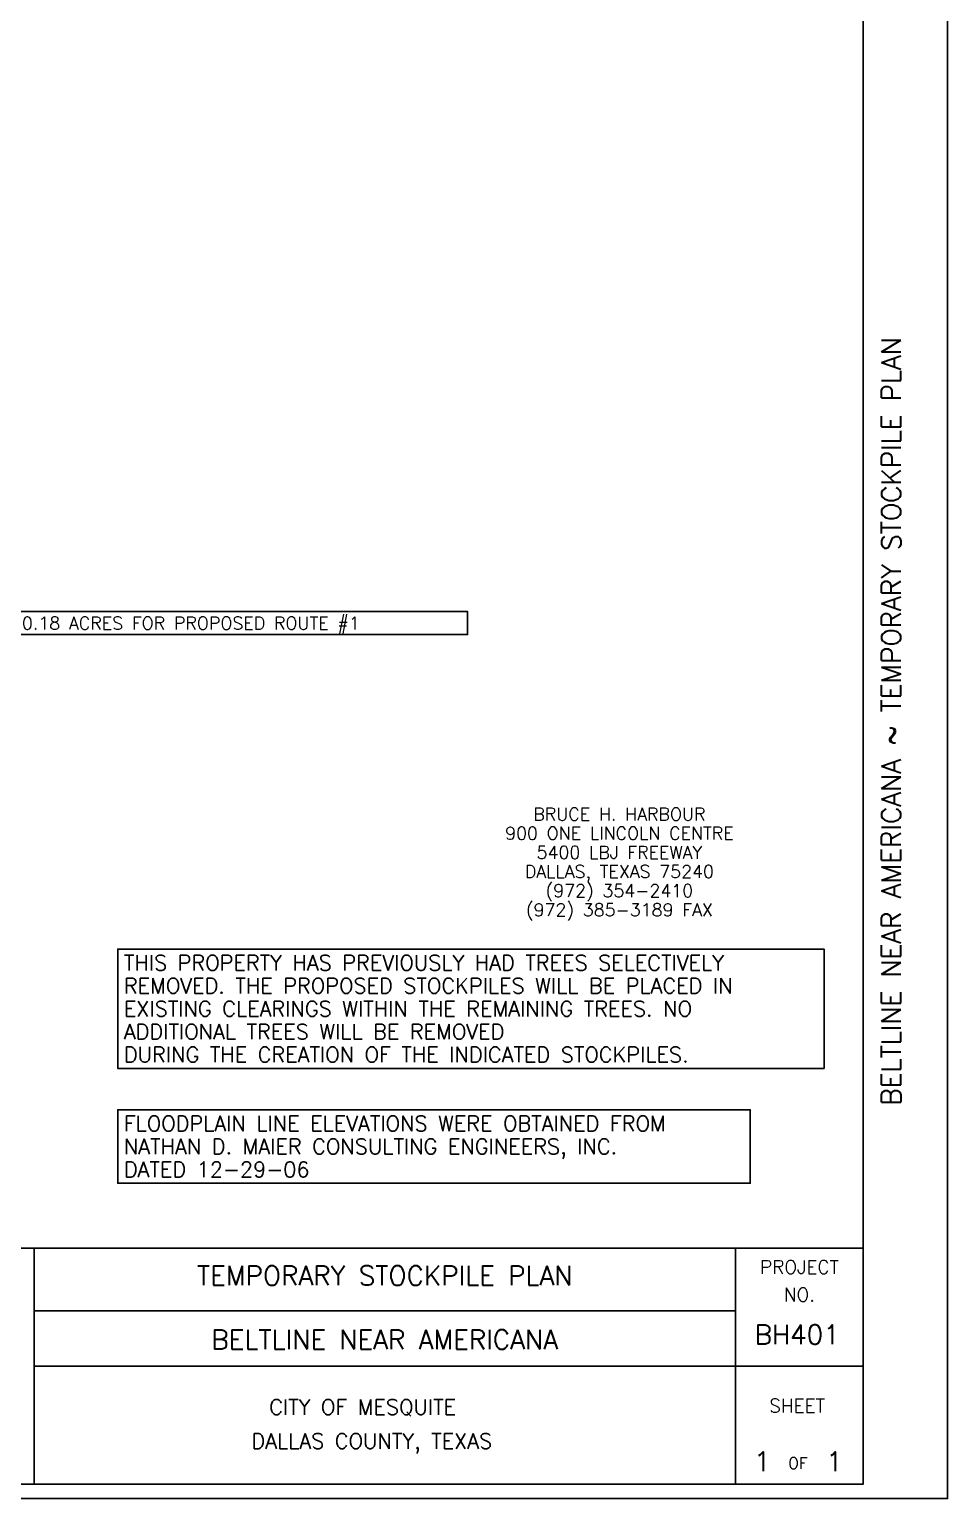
# Model space of a CAD drawing. Header units: inches. Extents: x 0 to 5400, y 0 to 3454.
# Drawn here: x 4320 to 5400, y 0 to 1728 of the extents above; entities that cross this region are included whole.
import ezdxf
from ezdxf.enums import TextEntityAlignment as Align

# ---------------------------------------------------------------- set-up
doc = ezdxf.new("R2010")
doc.units = ezdxf.units.IN
doc.header["$MEASUREMENT"] = 0
doc.layers.add('SHEET', color=4, linetype='Continuous')
doc.styles.add('SIMPLEX', font='simplex')

msp = doc.modelspace()

# ---------------------------------------------------------------- linework, layer by layer
at = {"layer": 'SHEET', "color": 20, "linetype": 'Continuous', "flags": 128}
msp.add_lwpolyline([(0, 0), (0, 3454.2), (5400, 3454.2), (5400, 0), (0, 0)], close=True, dxfattribs=at)
at = {"layer": 'SHEET', "color": 17, "linetype": 'Continuous', "flags": 128}
msp.add_lwpolyline([(140.7, 17.1), (5300.7, 17.1), (5300.7, 3437.1), (140.7, 3437.1), (140.7, 17.1)], close=True, dxfattribs=at)
at = {"layer": 'SHEET', "color": 4, "linetype": 'Continuous', "flags": 128}
for points in [[(3883.7, 1029.5), (3883.7, 1043), (4835.5, 1043), (4835.5, 1016), (3883.7, 1016), (3883.7, 1029.5)], [(4424.1, 576.1), (4424.1, 646.3), (5254.8, 646.3), (5254.8, 505.9), (4424.1, 505.9), (4424.1, 576.1)], [(4424.1, 414.1), (4424.1, 457.3), (5167.9, 457.3), (5167.9, 370.9), (4424.1, 370.9), (4424.1, 414.1)]]:
    msp.add_lwpolyline(points, close=True, dxfattribs=at)
at = {"layer": 'SHEET', "color": 17, "linetype": 'Continuous', "flags": 128}
msp.add_lwpolyline([(5300.7, 294.6), (140.7, 294.6)], dxfattribs=at)
at = {"layer": 'SHEET', "color": 12, "linetype": 'Continuous', "flags": 128}
msp.add_lwpolyline([(1570.5, 294.6), (5300.7, 294.6)], dxfattribs=at)
msp.add_lwpolyline([(1570.5, 294.6), (5300.7, 294.6)], dxfattribs=at)
at = {"layer": 'SHEET', "color": 5, "linetype": 'Continuous', "flags": 128}
for points in [[(4325.7, 17.1), (4325.7, 294.6)], [(5150.7, 17.1), (5150.7, 294.6)]]:
    msp.add_lwpolyline(points, dxfattribs=at)
at = {"layer": 'SHEET', "color": 3, "linetype": 'Continuous', "flags": 128}
for points in [[(4325.7, 220.8), (5150.7, 220.8)], [(4325.7, 155.8), (5150.7, 155.8)], [(5150.7, 155.8), (5300.7, 155.8)]]:
    msp.add_lwpolyline(points, dxfattribs=at)

# ---------------------------------------------------------------- texts
at = {"layer": 'SHEET', "color": 4, "linetype": 'Continuous', "style": 'SIMPLEX'}
msp.add_text('BELTLINE NEAR AMERICANA %%126 TEMPORARY STOCKPILE PLAN', height=22.65, rotation=90, dxfattribs=at).set_placement((5322.4, 1366.1), align=Align.TOP_RIGHT)
at = {"layer": 'SHEET', "color": 3, "linetype": 'Continuous', "style": 'SIMPLEX'}
for s, height, p in [('DISTURBED LAND AREA = 4.48 ACRES & 0.18 ACRES FOR PROPOSED ROUTE #1', 15, (3889.7, 1022)), ('THIS PROPERTY HAS PREVIOUSLY HAD TREES SELECTIVELY', 18, (4431.3, 621.1)), ('REMOVED. THE PROPOSED STOCKPILES WILL BE PLACED IN', 18, (4431.3, 594.1)), ('EXISTING CLEARINGS WITHIN THE REMAINING TREES. NO', 18, (4431.3, 567.1)), ('ADDITIONAL TREES WILL BE REMOVED', 18, (4431.3, 540.1)), ('DURING THE CREATION OF THE INDICATED STOCKPILES.', 18, (4431.3, 513.1)), ('FLOODPLAIN LINE ELEVATIONS WERE OBTAINED FROM', 18, (4431.3, 432.1)), ('NATHAN D. MAIER CONSULTING ENGINEERS, INC. ', 18, (4431.3, 405.1)), ('DATED 12-29-06', 18, (4431.3, 378.1))]:
    msp.add_text(s, height=height, dxfattribs=at).set_placement(p)
for s, p in [('BRUCE H. HARBOUR', (5014, 812.4)), ('900 ONE LINCOLN CENTRE', (5014, 789.9)), ('5400 LBJ FREEWAY', (5014, 767.4)), ('DALLAS, TEXAS 75240', (5014, 744.9)), ('(972) 354-2410', (5014, 722.4)), ('(972) 385-3189 FAX', (5014, 699.9))]:
    msp.add_text(s, height=15, dxfattribs=at).set_placement(p, align=Align.TOP_CENTER)
for s, height, p in [('PROJECT', 15.9, (5225.7, 264.3)), ('NO.', 15.9, (5225.7, 231.9)), ('CITY OF MESQUITE', 18, (4712.1, 98.7)), ('SHEET', 15.9, (5223, 101.3)), ('DALLAS COUNTY, TEXAS', 18, (4722.9, 58.7)), ('OF', 13.2, (5223.9, 35.1))]:
    msp.add_text(s, height=height, dxfattribs=at).set_placement(p, align=Align.CENTER)
at = {"layer": 'SHEET', "color": 4, "linetype": 'Continuous', "style": 'SIMPLEX'}
for s, p in [('TEMPORARY STOCKPILE PLAN', (4738, 250.9)), ('BELTLINE NEAR AMERICANA', (4738, 175.7))]:
    msp.add_text(s, height=22.65, dxfattribs=at).set_placement(p, align=Align.CENTER)
at = {"layer": 'SHEET', "color": 5, "linetype": 'Continuous', "style": 'SIMPLEX'}
for s, height, p in [('BH401', 22.65, (5223.1, 181.6)), ('1', 22.5, (5182, 32.4)), ('1', 22.5, (5266.9, 32.4))]:
    msp.add_text(s, height=height, dxfattribs=at).set_placement(p, align=Align.CENTER)

doc.saveas('drawing.dxf')
